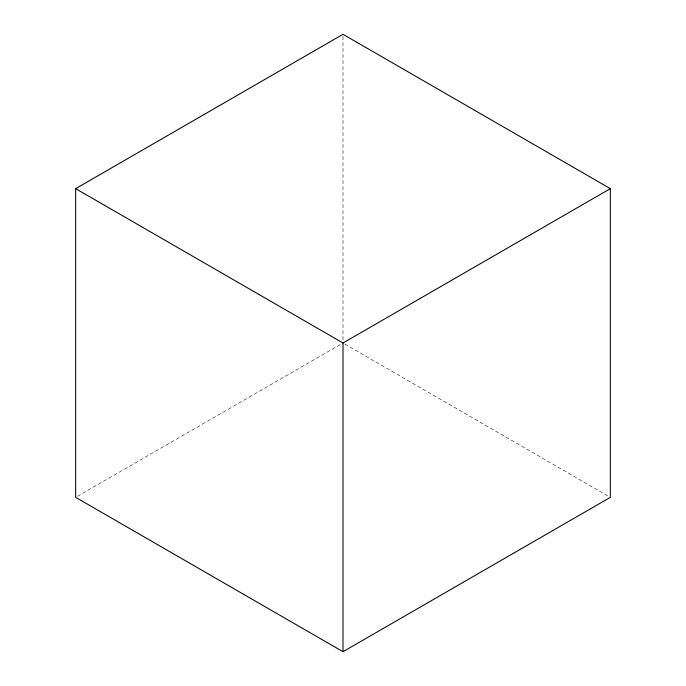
<?xml version="1.0" encoding="UTF-8"?>
<svg xmlns="http://www.w3.org/2000/svg" width="686" height="686" viewBox="0 0 686 686"><rect width="100%" height="100%" fill="white"/><g stroke="black" fill="none" stroke-linecap="round" stroke-linejoin="round"><path stroke-width="0.51" stroke-dasharray="3.43 2.57" d="M77.509 496.287L341.148 344.072M344.852 344.072L608.491 496.287M343 36.435L343 340.865"/><path stroke-width="1.03" d="M75.657 188.65L343 34.3L610.343 188.65L610.343 497.35L343 651.7L75.657 497.35L75.657 188.65L343 343L610.343 188.65M343 343L343 651.7"/></g></svg>
